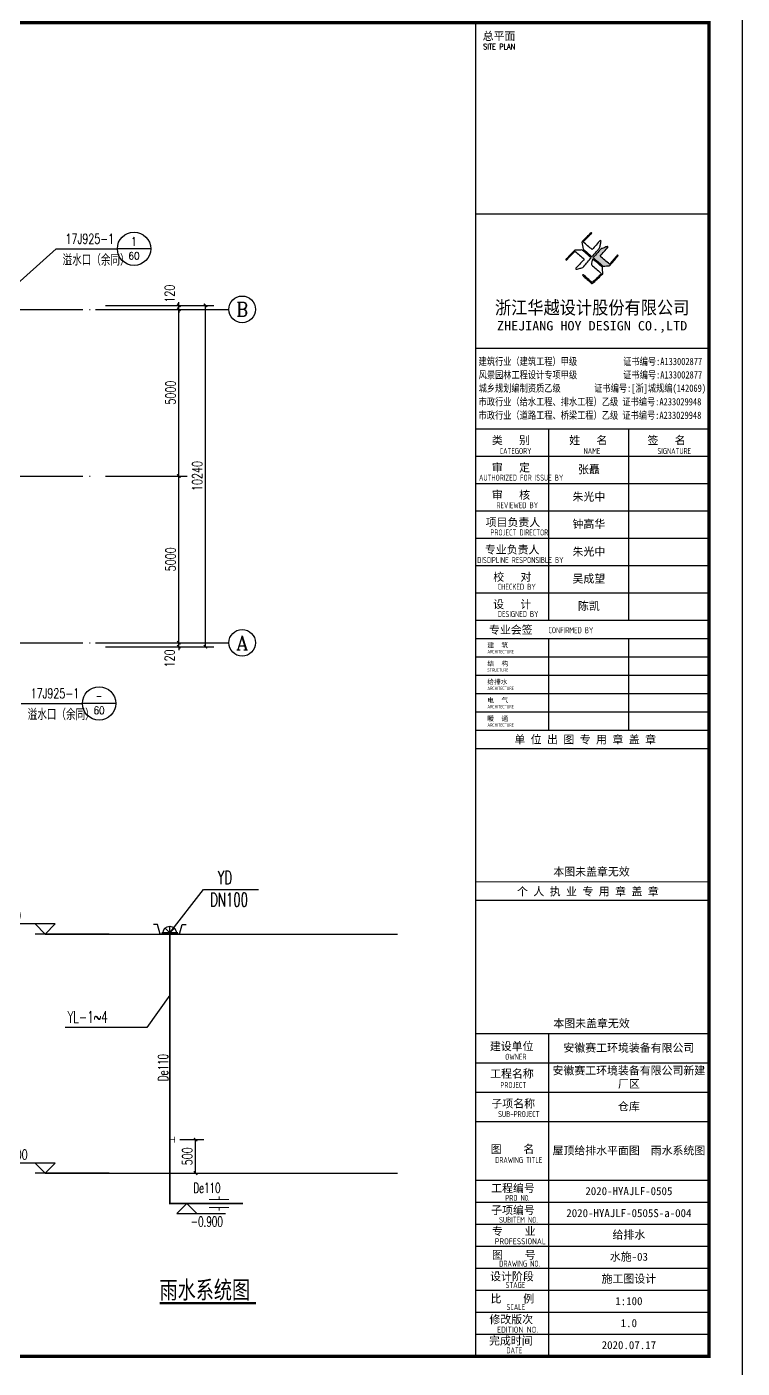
# Model space of a CAD drawing. Extents: x 1885024 to 3176456, y 18406040 to 18858640.
# Drawn here: x 2468764 to 2490229, y 18611070 to 18651300 of the extents above; entities that cross this region are included whole.
import ezdxf
from ezdxf.enums import TextEntityAlignment as Align

# ---------------------------------------------------------------- set-up
doc = ezdxf.new("R2010")
doc.units = 0
doc.header["$LTSCALE"] = 1000
doc.header["$MEASUREMENT"] = 0
doc.linetypes.add('DOTE', pattern=[2.42, 2, -0.2, 0.02, -0.2])
doc.layers.get('Defpoints').update_dxf_attribs({"color": 250})
for name, color, linetype in [('AXIS_TEXT', 7, 'Continuous'), ('AXIS_外部', 171, 'Continuous'), ('DIM_IDEN', 171, 'Continuous'), ('DIM_SYMB', 165, 'Continuous'), ('DIM_雨水', 3, 'Continuous'), ('DOTE', 8, 'DOTE'), ('EQUIP_污水', 7, 'Continuous'), ('EQUIP_雨水斗', 7, 'Continuous'), ('PIPE-雨水', 4, 'Continuous'), ('PUB_DIM', 161, 'Continuous'), ('PUB_TEXT', 7, 'Continuous'), ('PUB_TITLE', 4, 'Continuous'), ('TEXT_雨水', 7, 'Continuous'), ('TK', 4, 'Continuous'), ('TWT_DIM', 3, 'Continuous'), ('TWT_TEXT', 7, 'Continuous'), ('VALVE_雨水', 7, 'Continuous')]:
    doc.layers.add(name, color=color, linetype=linetype)
doc.styles.add('-宋体', font='', dxfattribs={"width": 0.8})
doc.styles.add('_TCH_AXIS', font='COMPLEX', dxfattribs={"bigfont": 'GBCBIG'})
doc.styles.add('_TCH_DIM', font='SIMPLEX', dxfattribs={"bigfont": 'GBCBIG'})
doc.styles.add('_TCH_DIM_T3', font='SIMPLEX', dxfattribs={"width": 0.705882, "bigfont": 'GBCBIG'})
doc.styles.add('_TCH_LABEL', font='COMPLEX', dxfattribs={"bigfont": 'GBCBIG'})
doc.styles.add('_TWT_DIM_ELE', font='SIMPLEX', dxfattribs={"width": 0.8, "height": 3.5, "bigfont": 'HZTXT'})
doc.styles.add('_TWT_PIPEDN', font='SIMPLEX', dxfattribs={"width": 0.8, "height": 3, "bigfont": 'HZTXT'})
doc.styles.add('_TWT_SERIAL', font='COMPLEX', dxfattribs={"width": 0.8, "height": 3, "bigfont": 'HZTXT'})
doc.styles.add('COMPLEX', font='COMPLEX')
doc.styles.add('HT', font='simhei.ttf', dxfattribs={"width": 0.7})
doc.styles.add('ROMANS', font='romans', dxfattribs={"width": 0.65, "height": 231.275})
doc.styles.add('TK-LG-B', font='', dxfattribs={"width": 0.75})
doc.styles.add('TSSD_REIN', font='tssdeng.shx', dxfattribs={"width": 0.7, "bigfont": 'tssdchn.shx'})
doc.styles.add('图签宋体', font='', dxfattribs={"height": 300})
doc.styles.add('图签黑体', font='simhei.ttf', dxfattribs={"height": 550})
doc.styles.get('-宋体').set_extended_font_data('SimSun')
doc.styles.get('TK-LG-B').set_extended_font_data('SimSun')
doc.styles.get('图签宋体').set_extended_font_data('NSimSun')
doc.dimstyles.new('_TCH_ARCH&&100', dxfattribs={"dimtxt": 297.5, "dimasz": 100, "dimexe": 250, "dimexo": 300, "dimgap": 100, "dimtad": 1, "dimdec": 0, "dimzin": 0, "dimdsep": 46, "dimtxsty": '_TCH_DIM_T3', "dimblk": 'ARCHTICK', "dimcen": 0.09, "dimclrt": 7, "dimazin": 2, "dimtfac": 1, "dimtdec": 0, "dimtix": 1, "dimtmove": 2, "dimatfit": 3, "dimfxl": 0, "dimtolj": 1, "dimtzin": 0, "dimarcsym": 0})
doc.dimstyles.new('_TWT_ARCH&&50', dxfattribs={"dimtxt": 148.75, "dimasz": 50, "dimexe": 125, "dimexo": 150, "dimgap": 50, "dimtad": 1, "dimdec": 0, "dimzin": 0, "dimdsep": 46, "dimtxsty": '_TCH_DIM_T3', "dimblk": 'ARCHTICK', "dimcen": 0.09, "dimclrt": 7, "dimazin": 2, "dimtfac": 1, "dimtdec": 0, "dimtix": 1, "dimtmove": 2, "dimatfit": 3, "dimfxl": 0, "dimtolj": 1, "dimtzin": 0, "dimarcsym": 0})

# ---------------------------------------------------------------- blocks, each defined once
blk = doc.blocks.new('2012_0718_145648')
at = {"linetype": 'ByBlock'}
for p, q in [((-368, 285), (-487, 285)), ((-288, 0), (-368, 285)), ((-288, 0), (288, 0)), ((-240, 32), (240, 32)), ((0, 32), (-141, 174)), ((0, 32), (0, 232)), ((0, 32), (141, 174)), ((288, 0), (368, 285)), ((368, 285), (487, 285))]:
    blk.add_line(p, q, dxfattribs=at)
blk.add_arc((3, 32), 200, 0, 180, dxfattribs=at)
blk = doc.blocks.new('$ATTACHMENT$00000073')
at = {"const_width": 20}
for points in [[(0, 0), (150, 0)], [(150, 90), (150, -90)]]:
    blk.add_lwpolyline(points, dxfattribs=at)
blk = doc.blocks.new('$VALVE$00000553')
at = {"const_width": 30}
for points in [[(0, 100), (-250, 100), (-250, 100)], [(0, 100), (0, 175)], [(0, 100), (250, 100), (250, 100)], [(-250, -100), (-250, -100), (0, -100)], [(250, -100), (250, -100), (0, -100)], [(0, -175), (0, -100)]]:
    blk.add_lwpolyline(points, dxfattribs=at)
blk = doc.blocks.new('_ArchTick')
at = {"color": 0, "linetype": 'ByBlock', "const_width": 0.4}
blk.add_lwpolyline([(-0.5, -0.5), (0.5, 0.5)], dxfattribs=at)
blk = doc.blocks.new('*D122')
at = {"layer": 'Defpoints', "color": 0}
for p in [(3312297, 16725), (3312682, 16725), (3312297, 16225)]:
    blk.add_point(p, dxfattribs=at)
at = {"layer": 'TWT_DIM', "color": 0, "lineweight": -2}
for p, q in [((3312447, 16725), (3312807, 16725)), ((3312682, 16225), (3312682, 16725)), ((3312447, 16225), (3312807, 16225))]:
    blk.add_line(p, q, dxfattribs=at)
at = {"layer": 'TWT_DIM', "color": 0, "lineweight": -2, "xscale": 50, "yscale": 50, "zscale": 50}
for p, rotation in [((3312682, 16725), 90), ((3312682, 16225), 270)]:
    blk.add_blockref('_ArchTick', p, dxfattribs=dict(at, rotation=rotation))
at = {"layer": 'TWT_DIM', "color": 7, "insert": (3312558, 16475), "char_height": 148.8, "attachment_point": 5, "rotation": 90, "style": '_TCH_DIM_T3'}
blk.add_mtext('\\A1;500', dxfattribs=at)
blk = doc.blocks.new('A$C053D6479')
at = {"layer": 'PUB_TITLE'}
h = blk.add_hatch(color=256, dxfattribs=at)
h.dxf.hatch_style = 1
edge = h.paths.add_edge_path()
edge.add_spline(control_points=[(1026, 827), (1105, 920), (1188, 1008), (1266, 1102)], knot_values=[13, 13, 13, 13, 14, 14, 14, 14], degree=3, periodic=0)
edge.add_spline(control_points=[(1266, 1102), (1258, 1111), (1249, 1119), (1239, 1116)], knot_values=[12, 12, 12, 12, 13, 13, 13, 13], degree=3, periodic=0)
edge.add_spline(control_points=[(1239, 1116), (1210, 1107), (1179, 1092), (1144, 1077)], knot_values=[11, 11, 11, 11, 12, 12, 12, 12], degree=3, periodic=0)
edge.add_spline(control_points=[(1144, 1077), (1109, 1063), (1069, 1053), (1047, 1038)], knot_values=[10, 10, 10, 10, 11, 11, 11, 11], degree=3, periodic=0)
edge.add_spline(control_points=[(1047, 1038), (1028, 1026), (1007, 992), (991, 972)], knot_values=[9, 9, 9, 9, 10, 10, 10, 10], degree=3, periodic=0)
edge.add_spline(control_points=[(991, 972), (942, 913), (899, 868), (849, 810)], knot_values=[8, 8, 8, 8, 9, 9, 9, 9], degree=3, periodic=0)
edge.add_spline(control_points=[(849, 810), (842, 801), (822, 776), (822, 775)], knot_values=[7, 7, 7, 7, 8, 8, 8, 8], degree=3, periodic=0)
edge.add_spline(control_points=[(822, 775), (823, 771), (848, 752), (859, 744)], knot_values=[6, 6, 6, 6, 7, 7, 7, 7], degree=3, periodic=0)
edge.add_spline(control_points=[(859, 744), (949, 670), (1035, 592), (1122, 521)], knot_values=[5, 5, 5, 5, 6, 6, 6, 6], degree=3, periodic=0)
edge.add_spline(control_points=[(1122, 521), (1153, 527), (1185, 530), (1217, 533)], knot_values=[4, 4, 4, 4, 5, 5, 5, 5], degree=3, periodic=0)
edge.add_spline(control_points=[(1217, 533), (1246, 535), (1293, 532), (1316, 542)], knot_values=[3, 3, 3, 3, 4, 4, 4, 4], degree=3, periodic=0)
edge.add_spline(control_points=[(1316, 542), (1327, 547), (1338, 565), (1349, 579)], knot_values=[2, 2, 2, 2, 3, 3, 3, 3], degree=3, periodic=0)
edge.add_spline(control_points=[(1349, 579), (1423, 670), (1507, 759), (1572, 848)], knot_values=[1, 1, 1, 1, 2, 2, 2, 2], degree=3, periodic=0)
edge.add_spline(control_points=[(1572, 848), (1564, 852), (1561, 861), (1551, 862)], knot_values=[0, 0, 0, 0, 1, 1, 1, 1], degree=3, periodic=0)
edge.add_spline(control_points=[(1551, 862), (1469, 769), (1393, 671), (1310, 579)], knot_values=[15, 15, 15, 15, 16, 16, 16, 16], degree=3, periodic=0)
edge.add_spline(control_points=[(1310, 579), (1216, 662), (1118, 742), (1026, 827)], knot_values=[14, 14, 14, 14, 15, 15, 15, 15], degree=3, periodic=0)
at = {"layer": 'TK'}
for points, knots in [([(1031, 1298), (1066, 1286), (1054, 1262), (1045, 1224), (1036, 1188), (1031, 1158), (1024, 1121), (1020, 1104), (1017, 1085), (1012, 1071), (1004, 1052), (976, 1026), (956, 1003), (906, 946), (866, 899), (814, 839), (806, 829), (789, 806), (787, 806), (777, 804), (728, 856), (719, 864), (651, 922), (580, 978), (514, 1036), (509, 1106), (488, 1176), (479, 1247), (570, 1343), (663, 1436), (758, 1526), (764, 1523), (768, 1518), (774, 1515), (693, 1422), (599, 1343), (520, 1249), (607, 1171), (698, 1096), (789, 1021), (874, 1109), (950, 1206), (1031, 1298)], [0, 0, 0, 0, 1, 1, 1, 2, 2, 2, 3, 3, 3, 4, 4, 4, 5, 5, 5, 6, 6, 6, 7, 7, 7, 8, 8, 8, 9, 9, 9, 10, 10, 10, 11, 11, 11, 12, 12, 12, 13, 13, 13, 14, 14, 14, 14]), ([(555, 949), (624, 891), (699, 833), (760, 773), (689, 691), (614, 604), (539, 517), (529, 505), (516, 487), (506, 482), (492, 475), (469, 472), (452, 467), (416, 456), (383, 448), (342, 438), (323, 433), (297, 422), (293, 440), (291, 452), (313, 470), (322, 480), (400, 566), (477, 652), (553, 736), (460, 815), (366, 894), (270, 970), (183, 883), (101, 791), (16, 703), (-18, 714), (9, 735), (28, 755), (103, 838), (192, 930), (266, 1005), (319, 1009), (387, 1005), (442, 1007), (456, 1008), (472, 1011), (485, 1007), (507, 1000), (534, 967), (555, 949)], [0, 0, 0, 0, 1, 1, 1, 2, 2, 2, 3, 3, 3, 4, 4, 4, 5, 5, 5, 6, 6, 6, 7, 7, 7, 8, 8, 8, 9, 9, 9, 10, 10, 10, 11, 11, 11, 12, 12, 12, 13, 13, 13, 14, 14, 14, 15, 15, 15, 15]), ([(1551, 862), (1561, 861), (1564, 852), (1572, 848), (1507, 759), (1423, 670), (1349, 579), (1338, 565), (1327, 547), (1316, 542), (1293, 532), (1246, 535), (1217, 533), (1185, 530), (1153, 527), (1122, 521), (1035, 592), (949, 670), (859, 744), (848, 752), (823, 771), (822, 775), (822, 776), (842, 801), (849, 810), (899, 868), (942, 913), (991, 972), (1007, 992), (1028, 1026), (1047, 1038), (1069, 1053), (1109, 1063), (1144, 1077), (1179, 1092), (1210, 1107), (1239, 1116), (1249, 1119), (1258, 1111), (1266, 1102), (1188, 1008), (1105, 920), (1026, 827), (1118, 742), (1216, 662), (1310, 579), (1393, 671), (1469, 769), (1551, 862)], [0, 0, 0, 0, 1, 1, 1, 2, 2, 2, 3, 3, 3, 4, 4, 4, 5, 5, 5, 6, 6, 6, 7, 7, 7, 8, 8, 8, 9, 9, 9, 10, 10, 10, 11, 11, 11, 12, 12, 12, 13, 13, 13, 14, 14, 14, 15, 15, 15, 16, 16, 16, 16]), ([(1097, 490), (1100, 425), (1106, 361), (1107, 294), (1018, 207), (925, 121), (830, 33), (818, 21), (800, 0), (787, 0), (768, -1), (725, 49), (712, 60), (662, 103), (616, 143), (568, 186), (545, 207), (518, 224), (499, 250), (501, 259), (511, 261), (516, 267), (609, 192), (696, 111), (785, 33), (883, 118), (977, 208), (1070, 298), (992, 373), (892, 456), (803, 534), (791, 544), (768, 561), (766, 569), (761, 588), (776, 634), (780, 655), (785, 690), (788, 721), (795, 746), (897, 661), (998, 576), (1097, 490)], [0, 0, 0, 0, 1, 1, 1, 2, 2, 2, 3, 3, 3, 4, 4, 4, 5, 5, 5, 6, 6, 6, 7, 7, 7, 8, 8, 8, 9, 9, 9, 10, 10, 10, 11, 11, 11, 12, 12, 12, 13, 13, 13, 14, 14, 14, 14])]:
    blk.add_open_spline(points, degree=3, knots=knots, dxfattribs=at)
blk = doc.blocks.new('GeYuanFrame_03865734', base_point=(18.76, 4.34))
at = {"layer": 'PUB_TITLE'}
for points in [[(554.76, 235.14), (554.76, 292.54)], [(578.76, 235.14), (578.76, 292.54)], [(554.76, 202.14), (554.76, 229.64)], [(578.76, 202.14), (578.76, 229.64)], [(554.76, 14.34), (554.76, 111.14)]]:
    blk.add_lwpolyline(points, dxfattribs=at)
at = {"layer": 'TK'}
for p, q in [((532.76, 316.74), (602.76, 316.74)), ((532.76, 284.34), (602.76, 284.34)), ((532.76, 276.14), (602.76, 276.14)), ((532.76, 267.94), (602.76, 267.94)), ((532.76, 259.74), (602.76, 259.74)), ((532.76, 251.54), (602.76, 251.54)), ((532.76, 243.34), (602.76, 243.34)), ((532.76, 235.14), (602.76, 235.14)), ((532.76, 235.14), (602.76, 235.14)), ((532.76, 102.34), (602.76, 102.34)), ((532.76, 93.54), (602.76, 93.54)), ((532.76, 84.74), (554.76, 84.74)), ((532.76, 84.74), (602.76, 84.74)), ((532.76, 67.18), (602.76, 67.18)), ((532.76, 67.14), (602.76, 67.14)), ((532.76, 60.58), (602.76, 60.58)), ((532.76, 53.98), (602.76, 53.98)), ((532.76, 47.38), (602.76, 47.38)), ((532.76, 40.78), (602.76, 40.78)), ((532.76, 34.18), (602.76, 34.18)), ((532.76, 27.58), (602.76, 27.58)), ((532.76, 20.98), (602.76, 20.98)), ((532.76, 14.34), (602.76, 14.34))]:
    blk.add_line(p, q, dxfattribs=at)
for points in [[(18.76, 424.34), (612.76, 424.34), (612.76, 4.34), (18.76, 4.34), (18.76, 424.34)], [(532.76, 292.54), (602.76, 292.54)], [(532.76, 235.14), (602.76, 235.14)], [(532.76, 229.64), (602.76, 229.64)], [(532.76, 224.14), (602.76, 224.14)], [(532.76, 218.64), (602.76, 218.64)], [(532.76, 213.14), (602.76, 213.14)], [(532.76, 207.64), (602.76, 207.64)], [(532.76, 202.14), (602.76, 202.14)], [(532.76, 196.64), (602.76, 196.64)], [(532.76, 151.14), (602.76, 151.14)]]:
    blk.add_lwpolyline(points, dxfattribs=at)
at = {"layer": 'TK', "const_width": 1}
blk.add_lwpolyline([(602.76, 414.34), (43.76, 414.34), (43.76, 14.34), (602.76, 14.34)], close=True, dxfattribs=at)
at = {"layer": 'TK'}
for points, const_width in [([(532.76, 414.34), (532.76, 14.34)], 0.4), ([(532.76, 356.95), (602.76, 356.95)], 0.35), ([(532.76, 292.54), (602.76, 292.54)], 0.35), ([(532.76, 292.54), (602.76, 292.54)], 0.35), ([(532.76, 235.14), (602.76, 235.14)], 0.35), ([(532.76, 202.14), (602.76, 202.14)], 0.35), ([(532.76, 156.64), (602.76, 156.64)], 0.35), ([(532.76, 111.14), (602.76, 111.14)], 0.35), ([(532.76, 67.18), (602.76, 67.18)], 0.35)]:
    blk.add_lwpolyline(points, dxfattribs=dict(at, const_width=const_width))
at = {"layer": 'PUB_TITLE', "xscale": 0.01000000000021828, "yscale": 0.01000000000021828, "zscale": 0.01}
blk.add_blockref('A$C053D6479', (559.86, 336.08), dxfattribs=at)
at = {"layer": 'TK', "style": '图签宋体'}
for s, height, p in [('总平面', 2.4, (534.9, 409.1)), ('类   别', 2.4, (537.65, 287.9)), ('姓   名', 2.4, (560.87, 287.9)), ('签   名', 2.4, (584.35, 287.9)), ('审   定', 2.4, (537.65, 279.7)), ('审   核', 2.4, (537.65, 271.5)), ('项目负责人', 2.4, (535.8, 263.3)), ('专业负责人', 2.4, (535.56, 255.1)), ('校   对', 2.4, (538.06, 246.9)), ('设   计', 2.4, (538.03, 238.7)), ('专业会签', 2.4, (536.79, 231.05)), ('建  筑', 1.44, (536.28, 226.92)), ('结  构', 1.44, (536.28, 221.42)), ('给排水', 1.44, (536.28, 215.92)), ('电  气', 1.44, (536.28, 210.42)), ('暖  通', 1.44, (536.28, 204.92)), ('单 位 出 图 专 用 章 盖 章', 2.4, (544.39, 198.16)), ('本图未盖章无效', 2.4, (556.1, 158.51)), ('个 人 执 业 专 用 章 盖 章', 2.4, (545.19, 152.58)), ('本图未盖章无效', 2.4, (556.1, 113.01)), ('建设单位', 2.4, (537.06, 106.14)), ('工程名称', 2.4, (537.14, 97.93)), ('子项名称', 2.4, (537.52, 88.95)), ('图    名', 2.4, (537.3, 75.3)), ('工程编号', 2.4, (537.44, 63.58)), ('子项编号', 2.4, (537.44, 57)), ('专    业', 2.4, (537.68, 50.69)), ('图    号', 2.4, (537.69, 43.58)), ('设计阶段', 2.4, (537.12, 37.12)), ('比    例', 2.4, (537.26, 30.44)), ('修改版次', 2.4, (536.91, 24.22)), ('完成时间', 2.4, (536.79, 17.83))]:
    blk.add_text(s, height=height, dxfattribs=at).set_placement(p)
at = {"layer": 'TK'}
for s, height, style, width, p in [('SITE PLAN', 1.697, 'ROMANS', 0.76, (535.02, 406.31)), ('建筑行业（建筑工程）甲级           证书编号:A133002877', 2.2, '-宋体', 0.8, (533.67, 311.64)), ('风景园林工程设计专项甲级           证书编号:A133002877', 2.2, '-宋体', 0.8, (533.67, 307.62)), ('城乡规划编制资质乙级        证书编号:[浙]城规编(142069)', 2.2, '-宋体', 0.8, (533.67, 303.63)), ('市政行业（给水工程、排水工程）乙级 证书编号:A233029948', 2.2, '-宋体', 0.8, (533.67, 299.55)), ('市政行业（道路工程、桥梁工程）乙级 证书编号:A233029948', 2.2, '-宋体', 0.8, (533.67, 295.5)), ('CATEGORY', 1.8, 'TSSD_REIN', 0.7, (539.99, 284.98)), ('NAME', 1.8, 'TSSD_REIN', 0.7, (565.18, 284.98)), ('SIGNATURE', 1.8, 'TSSD_REIN', 0.7, (587.34, 284.98)), ('AUTHORIZED FOR ISSUE BY', 1.8, 'TSSD_REIN', 0.7, (533.79, 276.98)), ('REVIEWED BY', 1.8, 'TSSD_REIN', 0.7, (539.03, 268.72)), ('PROJECT DIRECTOR', 1.8, 'TSSD_REIN', 0.7, (537.22, 260.55)), ('DISCIPLINE RESPONSIBLE BY', 1.8, 'TSSD_REIN', 0.7, (533.25, 252.28)), ('CHECKED BY', 1.8, 'TSSD_REIN', 0.7, (539.42, 244.25)), ('DESIGNED BY', 1.8, 'TSSD_REIN', 0.7, (539.43, 236.08)), ('CONFIRMED BY', 1.8, 'TSSD_REIN', 0.7, (554.61, 231.23)), ('ARCHITECTURE', 1.08, 'TSSD_REIN', 0.7, (536.32, 225.15)), ('STRUCTURE', 1.08, 'TSSD_REIN', 0.7, (536.32, 219.65)), ('ARCHITECTURE', 1.08, 'TSSD_REIN', 0.7, (536.32, 214.15)), ('ARCHITECTURE', 1.08, 'TSSD_REIN', 0.7, (536.32, 208.65)), ('ARCHITECTURE', 1.08, 'TSSD_REIN', 0.7, (536.32, 203.15)), ('OWNER', 1.8, 'TSSD_REIN', 0.7, (541.65, 103.29)), ('PROJECT', 1.8, 'TSSD_REIN', 0.7, (540.19, 94.83)), ('SUB-PROJECT', 1.8, 'TSSD_REIN', 0.7, (539.53, 86.11)), ('DRAWING TITLE', 1.8, 'TSSD_REIN', 0.7, (538.64, 72.34)), ('PRO N0.', 1.8, 'TSSD_REIN', 0.7, (541.68, 60.96)), ('SUBITEM NO.', 1.8, 'TSSD_REIN', 0.7, (539.82, 54.39)), ('PROFESSIONAL', 1.8, 'TSSD_REIN', 0.8, (538.55, 47.95)), ('DRAWING NO.', 1.8, 'TSSD_REIN', 0.7, (539.86, 41.26)), ('STAGE', 1.8, 'TSSD_REIN', 0.7, (541.76, 34.84)), ('SCALE', 1.8, 'TSSD_REIN', 0.7, (542.05, 28.23)), ('EDITION NO.', 1.8, 'TSSD_REIN', 0.8, (539.2, 21.45)), ('DATE', 1.8, 'TSSD_REIN', 0.7, (542, 15.26))]:
    blk.add_text(s, height=height, dxfattribs=dict(at, style=style, width=width)).set_placement(p)
for s, height, style, width, p in [('浙江华越设计股份有限公司', 3.96, 'HT', 0.9, (567.74, 328.97)), ('ZHEJIANG HOY DESIGN CO.,LTD', 2.8, '图签黑体', 1.11, (567.73, 323.1))]:
    blk.add_text(s, height=height, dxfattribs=dict(at, style=style, width=width)).set_placement(p, align=Align.MIDDLE)
at = {"layer": 'TK', "char_height": 2.4, "attachment_point": 5, "style": '图签宋体'}
for s, insert, width in [('张矗', (566.76, 280.21), 24), ('朱光中', (566.76, 272.04), 24), ('钟高华', (566.76, 263.84), 24), ('朱光中', (566.76, 255.57), 24), ('吴成望', (566.76, 247.44), 24), ('陈凯', (566.76, 239.24), 24), ('安徽赛工环境装备有限公司', (578.76, 106.74), 48), ('安徽赛工环境装备有限公司新建厂区', (578.76, 97.94), 48), ('仓库', (578.76, 89.14), 48), ('屋顶给排水平面图  雨水系统图', (578.76, 75.94), 48), ('2020-HYAJLF-0505', (578.76, 63.88), 48), ('2020-HYAJLF-0505S-a-004', (578.76, 57.28), 48), ('给排水', (578.76, 50.68), 48), ('水施-03', (578.76, 44.08), 48), ('施工图设计', (578.76, 37.48), 48), ('1:100', (578.76, 30.88), 48), ('1.0', (578.76, 24.28), 48), ('2020.07.17', (578.76, 17.69), 48)]:
    blk.add_mtext(s, dxfattribs=dict(at, insert=insert, width=width))
blk = doc.blocks.new('*D73')
at = {"layer": 'AXIS_外部', "color": 0, "lineweight": -2}
for p, q in [((2473325, 18632826), (2473325, 18632926)), ((2471125, 18632826), (2473575, 18632826)), ((2471125, 18632706), (2473575, 18632706)), ((2473325, 18632706), (2473325, 18632826)), ((2473325, 18632706), (2473325, 18632606))]:
    blk.add_line(p, q, dxfattribs=at)
at = {"layer": 'Defpoints', "color": 0}
for p in [(2470825, 18632826), (2470825, 18632706), (2473325, 18632826)]:
    blk.add_point(p, dxfattribs=at)
at = {"layer": 'AXIS_外部', "color": 0, "lineweight": -2, "xscale": 100, "yscale": 100, "zscale": 100}
for p, rotation in [((2473325, 18632826), 270), ((2473325, 18632706), 90)]:
    blk.add_blockref('_ArchTick', p, dxfattribs=dict(at, rotation=rotation))
at = {"layer": 'AXIS_外部', "color": 7, "insert": (2473050, 18632356), "char_height": 297.5, "attachment_point": 5, "rotation": 90, "style": '_TCH_DIM_T3'}
blk.add_mtext('\\A1;120', dxfattribs=at)
blk = doc.blocks.new('*D74')
at = {"layer": 'AXIS_外部', "color": 0, "lineweight": -2}
for p, q in [((2471125, 18637826), (2473575, 18637826)), ((2473325, 18632826), (2473325, 18637826)), ((2471125, 18632826), (2473575, 18632826))]:
    blk.add_line(p, q, dxfattribs=at)
at = {"layer": 'Defpoints', "color": 0}
for p in [(2470825, 18637826), (2473325, 18637826), (2470825, 18632826)]:
    blk.add_point(p, dxfattribs=at)
at = {"layer": 'AXIS_外部', "color": 0, "lineweight": -2, "xscale": 100, "yscale": 100, "zscale": 100}
for p, rotation in [((2473325, 18637826), 90), ((2473325, 18632826), 270)]:
    blk.add_blockref('_ArchTick', p, dxfattribs=dict(at, rotation=rotation))
at = {"layer": 'AXIS_外部', "color": 7, "insert": (2473077, 18635326), "char_height": 297.5, "attachment_point": 5, "rotation": 90, "style": '_TCH_DIM_T3'}
blk.add_mtext('\\A1;5000', dxfattribs=at)
blk = doc.blocks.new('*D75')
at = {"layer": 'AXIS_外部', "color": 0, "lineweight": -2}
for p, q in [((2471125, 18642826), (2473575, 18642826)), ((2473325, 18637826), (2473325, 18642826)), ((2471125, 18637826), (2473575, 18637826))]:
    blk.add_line(p, q, dxfattribs=at)
at = {"layer": 'Defpoints', "color": 0}
for p in [(2470825, 18642826), (2473325, 18642826), (2470825, 18637826)]:
    blk.add_point(p, dxfattribs=at)
at = {"layer": 'AXIS_外部', "color": 0, "lineweight": -2, "xscale": 100, "yscale": 100, "zscale": 100}
for p, rotation in [((2473325, 18642826), 90), ((2473325, 18637826), 270)]:
    blk.add_blockref('_ArchTick', p, dxfattribs=dict(at, rotation=rotation))
at = {"layer": 'AXIS_外部', "color": 7, "insert": (2473077, 18640326), "char_height": 297.5, "attachment_point": 5, "rotation": 90, "style": '_TCH_DIM_T3'}
blk.add_mtext('\\A1;5000', dxfattribs=at)
blk = doc.blocks.new('*D76')
at = {"layer": 'AXIS_外部', "color": 0, "lineweight": -2}
for p, q in [((2473325, 18642946), (2473325, 18643046)), ((2471125, 18642946), (2473575, 18642946)), ((2471125, 18642826), (2473575, 18642826)), ((2473325, 18642826), (2473325, 18642946)), ((2473325, 18642826), (2473325, 18642726))]:
    blk.add_line(p, q, dxfattribs=at)
at = {"layer": 'Defpoints', "color": 0}
for p in [(2470825, 18642946), (2470825, 18642826), (2473325, 18642946)]:
    blk.add_point(p, dxfattribs=at)
at = {"layer": 'AXIS_外部', "color": 0, "lineweight": -2, "xscale": 100, "yscale": 100, "zscale": 100}
for p, rotation in [((2473325, 18642946), 270), ((2473325, 18642826), 90)]:
    blk.add_blockref('_ArchTick', p, dxfattribs=dict(at, rotation=rotation))
at = {"layer": 'AXIS_外部', "color": 7, "insert": (2473050, 18643296), "char_height": 297.5, "attachment_point": 5, "rotation": 90, "style": '_TCH_DIM_T3'}
blk.add_mtext('\\A1;120', dxfattribs=at)
blk = doc.blocks.new('*D77')
at = {"layer": 'AXIS_外部', "color": 0, "lineweight": -2}
for p, q in [((2471125, 18642946), (2474375, 18642946)), ((2474125, 18632706), (2474125, 18642946)), ((2471125, 18632706), (2474375, 18632706))]:
    blk.add_line(p, q, dxfattribs=at)
at = {"layer": 'Defpoints', "color": 0}
for p in [(2470825, 18642946), (2474125, 18642946), (2470825, 18632706)]:
    blk.add_point(p, dxfattribs=at)
at = {"layer": 'AXIS_外部', "color": 0, "lineweight": -2, "xscale": 100, "yscale": 100, "zscale": 100}
for p, rotation in [((2474125, 18642946), 90), ((2474125, 18632706), 270)]:
    blk.add_blockref('_ArchTick', p, dxfattribs=dict(at, rotation=rotation))
at = {"layer": 'AXIS_外部', "color": 7, "insert": (2473877, 18637826), "char_height": 297.5, "attachment_point": 5, "rotation": 90, "style": '_TCH_DIM_T3'}
blk.add_mtext('\\A1;10240', dxfattribs=at)
blk = doc.blocks.new('_AXISO')
blk.add_circle((0, 0), 0.5)
at = {"layer": 'AXIS_TEXT', "style": 'COMPLEX', "width": 1.041667}
blk.add_attdef('A', text='', height=0.56, dxfattribs=at).set_placement((-0.25, -0.28), (0.25, -0.28), align=Align.FIT)
blk = doc.blocks.new('32545')
at = {"layer": 'PIPE-雨水', "linetype": 'Continuous'}
for points in [[(3312296.8, 15771.3), (3312296.8, 15758.8), (3312284.3, 15758.8)], [(3312296.8, 15771.3), (3312284.3, 15771.3), (3312284.3, 15758.8)]]:
    blk.add_hatch(color=256, dxfattribs=at).paths.add_polyline_path(points)
at = {"color": 8}
for p, q in [((3310436.6, 19791.8), (3315695.1, 19791.8)), ((3310436.6, 16225), (3315695.1, 16225))]:
    blk.add_line(p, q, dxfattribs=at)
at = {"layer": 'DIM_SYMB', "const_width": 35}
blk.add_lwpolyline([(3312143.3, 14282), (3313584.5, 14282)], dxfattribs=at)
at = {"layer": 'DIM_雨水'}
for p, q in [((3312296.8, 19808), (3312799.9, 20456.6)), ((3312799.9, 20456.6), (3313618.5, 20456.6)), ((3312296.8, 18881.4), (3311953.1, 18397.7)), ((3311953.1, 18397.7), (3310735.7, 18397.7)), ((3312551, 15771.3), (3312401, 15621.3)), ((3312401, 15621.3), (3313129.2, 15621.3)), ((3312527, 15771.3), (3312701, 15771.3)), ((3312551, 15771.3), (3312701, 15621.3))]:
    blk.add_line(p, q, dxfattribs=at)
at = {"layer": 'PIPE-雨水', "linetype": 'Continuous', "ltscale": 0.5, "const_width": 25}
for points in [[(3312296.8, 19808), (3312296.8, 15771.3)], [(3313388.1, 15771.3), (3312296.8, 15771.3)]]:
    blk.add_lwpolyline(points, dxfattribs=at)
at = {"layer": 'PUB_DIM'}
for p, q in [((3310586.6, 19941.8), (3309686.6, 19941.8)), ((3310436.6, 19791.8), (3310286.6, 19941.8)), ((3310436.6, 19791.8), (3310586.6, 19941.8)), ((3311390.3, 19791.8), (3310286.6, 19791.8)), ((3310586.6, 16375), (3309686.6, 16375)), ((3310436.6, 16225), (3310286.6, 16375)), ((3311390.3, 16225), (3310286.6, 16225)), ((3310436.6, 16225), (3310586.6, 16375))]:
    blk.add_line(p, q, dxfattribs=at)
at = {"layer": 'EQUIP_污水', "xscale": 0.5, "yscale": 0.5, "zscale": 0.5}
blk.add_blockref('$ATTACHMENT$00000073', (3312296.8, 16724.7), dxfattribs=at)
at = {"layer": 'EQUIP_雨水斗', "linetype": 'ByBlock', "xscale": -0.5, "yscale": 0.5, "zscale": 0.5}
blk.add_blockref('2012_0718_145648', (3312296.8, 19791.8), dxfattribs=at)
at = {"layer": 'VALVE_雨水', "xscale": -0.6, "yscale": 0.6, "zscale": 0.6, "rotation": 180}
blk.add_blockref('$VALVE$00000553', (3313032.8, 15771.3), dxfattribs=at)
at = {"layer": 'DIM_雨水', "color": 7, "style": '_TWT_SERIAL', "width": 0.64}
for s, p in [('YD', (3313011.3, 20534.5)), ('DN100', (3312898.5, 20204.4))]:
    blk.add_text(s, height=200, dxfattribs=at).set_placement(p)
at = {"layer": 'PUB_TEXT'}
for s, height, style, width, p in [('5.000', 148.75, '_TCH_DIM', 0.705882, (3309671.6, 19994.3)), ('%%P0.000', 148.75, '_TCH_DIM', 0.705882, (3309671.6, 16427.5)), ('雨水系统图', 264.35, 'TK-LG-B', 0.75, (3312143.3, 14349.9))]:
    blk.add_text(s, height=height, dxfattribs=dict(at, style=style, width=width)).set_placement(p)
at = {"layer": 'TEXT_雨水', "linetype": 'Continuous', "style": '_TWT_PIPEDN', "width": 0.64}
blk.add_text('De110', height=150, rotation=90, dxfattribs=at).set_placement((3312271.8, 17595.4))
blk.add_text('De110', height=150, dxfattribs=at).set_placement((3312648.2, 15928.9))
at = {"layer": 'TWT_TEXT', "width": 0.64}
for s, height, style, p in [('YL-1~4', 175, '_TWT_SERIAL', (3310770.7, 18467.7)), ('-0.900', 150, '_TWT_DIM_ELE', (3312611.4, 15426.3))]:
    blk.add_text(s, height=height, dxfattribs=dict(at, style=style)).set_placement(p)
at = {"layer": 'TWT_DIM'}
dim = blk.add_aligned_dim(p1=(3312296.8, 16225), p2=(3312296.8, 16724.7), distance=-385.3, dimstyle='_TWT_ARCH&&50', dxfattribs=at)
dim.commit()
dim.dimension.update_dxf_attribs({"geometry": '*D122', "text_midpoint": (3312557.7, 16474.8)})

msp = doc.modelspace()

# ---------------------------------------------------------------- linework, layer by layer
at = {"layer": 'AXIS_外部'}
for p, q in [((2470825.4, 18642825.7), (2474825.4, 18642825.7)), ((2470825.4, 18632825.7), (2474825.4, 18632825.7))]:
    msp.add_line(p, q, dxfattribs=at)
at = {"layer": 'DIM_IDEN'}
for p, q in [((2467753.4, 18642952.8), (2469646.3, 18644642.6)), ((2469646.3, 18644642.6), (2471480.7, 18644642.6)), ((2472480.7, 18644642.6), (2471480.7, 18644642.6)), ((2468599.1, 18631008.7), (2470433.4, 18631008.7)), ((2471433.4, 18631008.7), (2470433.4, 18631008.7))]:
    msp.add_line(p, q, dxfattribs=at)
for centre in [(2471980.7, 18644642.6), (2470933.4, 18631008.7)]:
    msp.add_circle(centre, 500, dxfattribs=at)
at = {"layer": 'DOTE'}
for p, q in [((2441825.4, 18642825.7), (2470825.4, 18642825.7)), ((2441825.4, 18637825.7), (2470825.4, 18637825.7)), ((2441825.4, 18632825.7), (2470825.4, 18632825.7))]:
    msp.add_line(p, q, dxfattribs=at)

# ---------------------------------------------------------------- block references
for name, p, xscale, yscale, zscale in [('GeYuanFrame_03865734', (2430829.3, 18610424.2), 100, 100, 100), ('32545', (-4184662, 18584309.3), 2.01, 2.01, 2.01)]:
    msp.add_blockref(name, p, dxfattribs=dict(xscale=xscale, yscale=yscale, zscale=zscale))
at = {"layer": 'AXIS_外部'}
ref = msp.add_blockref('_AXISO', (2475225.4, 18642825.7), dxfattribs=dict(at, xscale=800, yscale=800, zscale=800))
ref.add_attrib('A', 'B', dxfattribs={"layer": 'AXIS_TEXT', "height": 435.3, "style": '_TCH_AXIS'}).set_placement((2475049.2, 18642608), (2475401.6, 18642608), align=Align.FIT)
ref = msp.add_blockref('_AXISO', (2475225.4, 18632825.7), dxfattribs=dict(at, xscale=800, yscale=800, zscale=800))
ref.add_attrib('A', 'A', dxfattribs={"layer": 'AXIS_TEXT', "height": 425.2, "style": '_TCH_AXIS'}).set_placement((2475043.2, 18632613.1), (2475407.6, 18632613.1), align=Align.FIT)

# ---------------------------------------------------------------- texts
at = {"layer": 'PUB_TEXT', "style": '_TCH_LABEL', "width": 0.705882}
for p in [(2469925.7, 18644794.1), (2468878.4, 18631160.3)]:
    msp.add_text('17J925-1', height=297.5, dxfattribs=at).set_placement(p)
at = {"layer": 'PUB_TEXT', "style": '_TCH_LABEL'}
for s, height, width, p, p2 in [('1', 258.7, 1.80381, (2471885.6, 18644735.5), (2472075.8, 18644735.5)), ('60', 227.1, 1.133556, (2471814.6, 18644317.7), (2472146.8, 18644317.7)), ('60', 227.1, 1.133556, (2470767.3, 18630683.8), (2471099.5, 18630683.8)), ('-', 258.5, 1.193147, (2470837.8, 18631101.6), (2471029, 18631101.6))]:
    msp.add_text(s, height=height, dxfattribs=dict(at, width=width)).set_placement(p, p2, align=Align.FIT)
for p in [(2469839, 18644139.7), (2468791.7, 18630505.8)]:
    msp.add_text('溢水口（余同）', height=337.59, dxfattribs=at).set_placement(p)

# ---------------------------------------------------------------- dimensions: what is measured, and where the dimension line sits
at = {"layer": 'AXIS_外部'}
for base, p1, p2, picture, middle in [((2473325.4, 18642945.7), (2470825.4, 18642825.7), (2470825.4, 18642945.7), '*D76', (2473050.4, 18643295.7)), ((2473325.4, 18632825.7), (2470825.4, 18632705.7), (2470825.4, 18632825.7), '*D73', (2473050.4, 18632355.7))]:
    dim = msp.add_linear_dim(base=base, p1=p1, p2=p2, angle=90, dimstyle='_TCH_ARCH&&100', dxfattribs=at)
    dim.commit()
    dim.dimension.update_dxf_attribs({"geometry": picture, "text_midpoint": middle, "dimtype": 129})
for p1, p2, distance, picture, middle in [((2470825.4, 18632705.7), (2470825.4, 18642945.7), -3300, '*D77', (2473876.6, 18637825.7)), ((2470825.4, 18637825.7), (2470825.4, 18642825.7), -2500, '*D75', (2473076.6, 18640325.7)), ((2470825.4, 18632825.7), (2470825.4, 18637825.7), -2500, '*D74', (2473076.6, 18635325.7))]:
    dim = msp.add_aligned_dim(p1=p1, p2=p2, distance=distance, dimstyle='_TCH_ARCH&&100', dxfattribs=at)
    dim.commit()
    dim.dimension.update_dxf_attribs({"geometry": picture, "text_midpoint": middle})

doc.saveas('drawing.dxf')
